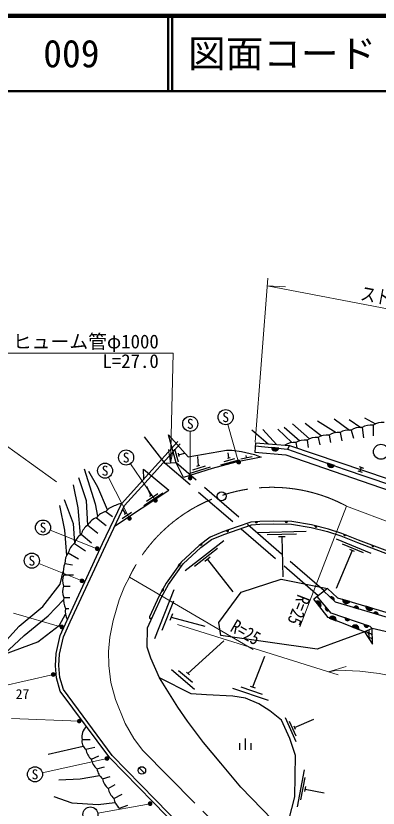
# Model space of a CAD drawing. Units: millimetres at full size, sheet at 1:1000; details may follow other scales. Extents: x 40000 to 680000, y 20000 to 380000.
# Drawn here: x 97499 to 145641, y 274847 to 380000 of the extents above; entities that cross this region are included whole.
import ezdxf
from ezdxf.enums import TextEntityAlignment as Align

# ---------------------------------------------------------------- set-up
doc = ezdxf.new("R2010")
doc.units = ezdxf.units.MM
doc.header["$LTSCALE"] = 1000
doc.linetypes.add('CHAIN', pattern=[18.5, 12, -1.5, 3.5, -1.5])
doc.linetypes.add('DASHED', pattern=[7.5, 6, -1.5])
for name, color, linetype, lineweight in [('M-BGD', 7, 'Continuous', 25), ('M-BMK', 2, 'CHAIN', 13), ('M-BMK-SRVR', 3, 'Continuous', 25), ('M-STR-HTXT', 7, 'Continuous', 13), ('M-STR-STRC', 7, 'Continuous', 25), ('M-TTL', 2, 'Continuous', 140), ('M-TTL-LINE', 7, 'Continuous', 50)]:
    doc.layers.add(name, color=color, linetype=linetype, lineweight=lineweight)
doc.layers.add('M-BMK-HTXT', color=7, linetype='Continuous')
doc.layers.add('M-TTL-TXT', color=7, linetype='Continuous')
doc.styles.add('ＭＳ ゴシック', font='')
doc.styles.get('ＭＳ ゴシック').set_extended_font_data('MS Gothic')

# ---------------------------------------------------------------- blocks, each defined once
blk = doc.blocks.new('open_arrow')
at = {"color": 0, "linetype": 'Continuous', "lineweight": -2}
blk.add_lwpolyline([(7.5, 1.25), (0, 0), (7.5, -1.25)], dxfattribs=at)

msp = doc.modelspace()

# ---------------------------------------------------------------- hatches: boundary and pattern name
at = {"layer": 'M-BGD'}
for points in [[(132454, 322610, -0.82183), (131468, 322705)], [(139828, 320304, -0.82183), (138894, 320633)], [(129295, 312839), (129593, 312868, -1)], [(133291, 312920), (133590, 312914, -0.41421), (133437, 312767, -0.41421)], [(137236, 312328), (137528, 312257, -0.41421), (137347, 312147, -0.41421)], [(125484, 311669), (125766, 311771, -0.41421), (125676, 311579, -0.41421)], [(141073, 311210), (141352, 311100, -1)], [(121983, 309806), (122223, 309986, -1)], [(144801, 309762), (145082, 309656, -0.41421), (144888, 309568, -0.41421)], [(119114, 307037), (119288, 307281, -0.41421), (119323, 307072, -0.41421)], [(116909, 303706), (117053, 303969, -0.41421), (117113, 303765, -0.41421)], [(139732, 302403), (139273, 302829, -0.84072)], [(137934, 301481, 0.82183), (137324, 302262)], [(141877, 302273, -0.82183), (140927, 302555)], [(138687, 301571), (139089, 301091, -0.84072)], [(143027, 301305), (142427, 301484, -0.84072)], [(144943, 301362, -0.82183), (143994, 301644)], [(145630, 300532), (145030, 300711, -0.84072)], [(139149, 300070, -0.82183), (140073, 299713)], [(141245, 300088), (141838, 299888, -0.84072)], [(142140, 298916, -0.82183), (143065, 298560)], [(143798, 299227), (144391, 299027, -0.84072)]]:
    msp.add_hatch(color=256, dxfattribs=at).paths.add_polyline_path(points)
at = {"layer": 'M-STR-HTXT'}
for points in [[(127221, 321005, -0.41421), (127316, 320664, -0.41421), (126976, 320569, -1)], [(120834, 318810, -1), (120477, 318461, -0.41421), (120481, 318814, -0.41421)], [(116100, 315930, -0.41421), (116297, 315637, -0.41421), (116003, 315440, -1)], [(112686, 313517, -1), (112528, 313043, -0.41421), (112370, 313359, -0.41421)], [(108220, 309510, -1), (108417, 309050, -0.41421), (108088, 309182, -0.41421)], [(106200, 305239, -1), (106391, 304777, -1)], [(103509, 299107, -1), (103749, 298668, -1)], [(102274, 292715, -0.41421), (102619, 292791, -0.41421), (102695, 292445, -1)], [(105749, 286584, -1), (106085, 286214, -0.41421), (105732, 286231, -0.41421)], [(109403, 281577, -1), (109822, 281304, -1)], [(115135, 275582, -0.41421), (115483, 275641, -0.41421), (115542, 275293, -1)]]:
    msp.add_hatch(color=256, dxfattribs=at).paths.add_polyline_path(points)

# ---------------------------------------------------------------- linework, layer by layer
at = {"layer": 'M-BGD'}
for p, q in [((137567, 326273), (140070, 324690)), ((139810, 326514), (141828, 325032)), ((141788, 326424), (143343, 325362)), ((143844, 326666), (145296, 325856)), ((128850, 325036), (131043, 323190)), ((130324, 325103), (132114, 323111)), ((132330, 325143), (134176, 323358)), ((133146, 325405), (135223, 323597)), ((134279, 325845), (136526, 323868)), ((135957, 325959), (138090, 324240)), ((142037, 325016), (142378, 323966)), ((143500, 325347), (143705, 324012)), ((144963, 325679), (144963, 324250)), ((117332, 320596), (114602, 324111)), ((118785, 320663), (117797, 324374)), ((137649, 324020), (137868, 323062)), ((139111, 324352), (139307, 323355)), ((140574, 324684), (140814, 323581)), ((129335, 323317), (129234, 322102)), ((133869, 322980), (133592, 322502)), ((134723, 323357), (134850, 322649)), ((136186, 323689), (136318, 322727)), ((118599, 322529), (119062, 320790)), ((119066, 321940), (119174, 321534)), ((119120, 321737), (119948, 321957)), ((125803, 321331), (125694, 322026)), ((132454, 322610), (131468, 322705)), ((121767, 320286), (121670, 321516)), ((124756, 320422), (127167, 321083)), ((125159, 320844), (126605, 321240)), ((125634, 321285), (125972, 321377)), ((127415, 321215), (128886, 321511)), ((128151, 321363), (128091, 321657)), ((114445, 319839), (117810, 317050)), ((114511, 318521), (114445, 319839)), ((118785, 320663), (117332, 320596)), ((120518, 319261), (123378, 320167)), ((120999, 319728), (122715, 320272)), ((121567, 320223), (121967, 320349)), ((139828, 320304), (138894, 320633)), ((143117, 320178), (143685, 319987)), ((143401, 320082), (143209, 319514)), ((142925, 319610), (143494, 319418)), ((110630, 312256), (117810, 317050)), ((114519, 315021), (117014, 316687)), ((114852, 315604), (116349, 316603)), ((115434, 316353), (114887, 317556)), ((115259, 316236), (115608, 316470)), ((112087, 313947), (111701, 314511)), ((108205, 313394), (109494, 312338)), ((109469, 314202), (110348, 313533)), ((111637, 313276), (112875, 314123)), ((111943, 313848), (112231, 314046)), ((107070, 312414), (108384, 311335)), ((129295, 312839), (129593, 312868)), ((133291, 312920), (133590, 312914)), ((137236, 312328), (137528, 312257)), ((125484, 311669), (125766, 311771)), ((136070, 311552), (129572, 311374)), ((106188, 311200), (107572, 310076)), ((125142, 310335), (120017, 306338)), ((134779, 311216), (130880, 311110)), ((133292, 310876), (132383, 310851)), ((132838, 310863), (132983, 305551)), ((144725, 308625), (140112, 310554)), ((141073, 311210), (141352, 311100)), ((105299, 309992), (106740, 309009)), ((124302, 309299), (121226, 306901)), ((121983, 309806), (122223, 309986)), ((143687, 308734), (140919, 309891)), ((142510, 308901), (141864, 309171)), ((144801, 309762), (145082, 309656)), ((104467, 308744), (105842, 307938)), ((123307, 308143), (122590, 307583)), ((142187, 309036), (140078, 303990)), ((104019, 307313), (105030, 307149)), ((119114, 307037), (119288, 307281)), ((122949, 307863), (126337, 303552)), ((103872, 305820), (105159, 305820)), ((103827, 304320), (104732, 304320)), ((116909, 303706), (117053, 303969)), ((138898, 303998), (137079, 302575)), ((118492, 303824), (115905, 297320)), ((103878, 302821), (104667, 302821)), ((118449, 302335), (116897, 298432)), ((137324, 302262), (137934, 301481)), ((139273, 302829), (139732, 302403)), ((141877, 302273), (140927, 302555)), ((104101, 301338), (104561, 301338)), ((139089, 301091), (138687, 301571)), ((142427, 301484), (143027, 301305)), ((144943, 301362), (143994, 301644)), ((118328, 300650), (117965, 299740)), ((118147, 300195), (122617, 299001)), ((139149, 300070), (140073, 299713)), ((141838, 299888), (141245, 300088)), ((145030, 300711), (145630, 300532)), ((142140, 298916), (143065, 298560)), ((144391, 299027), (143798, 299227)), ((144855, 298698), (143840, 298261)), ((144855, 298698), (144575, 298965)), ((153427, 296745), (144855, 298698)), ((120370, 292725), (125129, 297066)), ((128978, 290942), (130594, 295029)), ((118184, 293239), (121237, 290654)), ((119125, 293111), (120956, 291560)), ((120156, 292906), (120584, 292544)), ((126283, 290786), (131014, 289168)), ((127394, 290945), (130233, 289975)), ((128647, 291056), (129309, 290829)), ((133266, 286889), (134694, 283694)), ((133825, 286372), (134682, 284455)), ((134528, 285536), (137084, 286679)), ((134428, 285760), (134628, 285313)), ((106316, 283962), (107385, 283962)), ((128013, 282584), (128013, 284084)), ((101778, 281993), (106433, 283089)), ((106789, 282660), (107981, 282960)), ((127263, 282584), (127263, 283484)), ((128763, 282584), (128763, 283484)), ((107533, 281358), (108547, 281783)), ((108278, 280056), (109289, 280345)), ((113901, 280212), (114589, 279487)), ((135807, 279949), (134857, 275040)), ((109023, 278754), (110031, 279058)), ((135912, 278910), (135341, 275965)), ((109767, 277452), (110706, 277990)), ((135988, 277724), (135854, 277037)), ((110512, 276149), (111620, 276683)), ((135921, 277380), (138485, 276884)), ((111257, 274847), (112382, 275247))]:
    msp.add_line(p, q, dxfattribs=at)
at = {"layer": 'M-BGD', "linetype": 'DASHED'}
for p, q in [((115164, 319243), (119006, 323492)), ((115511, 318955), (119340, 323191)), ((137676, 303042), (117332, 320596)), ((138479, 303670), (118785, 320663))]:
    msp.add_line(p, q, dxfattribs=at)
at = {"layer": 'M-BGD'}
for points in [[(117797, 324374), (120394, 321457), (125506, 322377), (126208, 322361), (127495, 322166), (129208, 321789), (130078, 321446)], [(129301, 322912), (133592, 322502), (141112, 319852), (156587, 314634), (163779, 312156)], [(129335, 323317), (133869, 322980), (156797, 315249), (163820, 312829)], [(129234, 322102), (133363, 321747), (159923, 312564), (170877, 308801)], [(130078, 321446), (126717, 320769), (123573, 319914), (119792, 318717), (118785, 320663)], [(106572, 319876), (108022, 315251), (108370, 313586)], [(159708, 246436), (142850, 245995), (140504, 246892), (139028, 247637), (137226, 248790), (135296, 250338), (133947, 251811), (132839, 253129), (131785, 255054), (128384, 261264), (127247, 263079), (125360, 265607), (122855, 268334), (115689, 275684), (109972, 281535), (103410, 290378), (102897, 292123), (102759, 293753), (102859, 295363), (103389, 297749), (104321, 299776), (109035, 309950), (111554, 315250), (115164, 319243)], [(159696, 246886), (142927, 246447), (140686, 247304), (139251, 248029), (137489, 249156), (135605, 250668), (134285, 252108), (133212, 253384), (132179, 255270), (128772, 261492), (127618, 263333), (125707, 265895), (123182, 268643), (116011, 275998), (110315, 281828), (103819, 290581), (103341, 292206), (103210, 293758), (103306, 295300), (103818, 297604), (104729, 299587), (109442, 309759), (111932, 314997), (115511, 318955)], [(105829, 318735), (106849, 315661), (107012, 312373)], [(109682, 314440), (108379, 317446), (107191, 319548)], [(105126, 317736), (105742, 314725), (106033, 311087)], [(103935, 315798), (105124, 312636), (105299, 309992)], [(103283, 315018), (103959, 311741), (104233, 308365)], [(133021, 271821), (127385, 277651), (124725, 280818), (122446, 283573), (120329, 286373), (119027, 288237), (116598, 292130), (115440, 294737), (114957, 296216), (114999, 298800), (116840, 302851), (117766, 304542), (119715, 307277), (122069, 309434), (123495, 310502), (125147, 311176), (127023, 311851), (128800, 312439), (129925, 312549), (131749, 312602), (134143, 312552), (136730, 312090), (138928, 311558), (140695, 310984), (142912, 310103), (149982, 307426)], [(177696, 288605), (173207, 298842), (150107, 307753), (143038, 310429), (140814, 311313), (139024, 311895), (136802, 312433), (134178, 312901), (131748, 312952), (129903, 312899), (128727, 312783), (126908, 312182), (125022, 311503), (123321, 310809), (121846, 309703), (119451, 307510), (117469, 304728), (116527, 303008), (115263, 300227)], [(89098, 289276), (97937, 299009), (101098, 301613), (103373, 304570), (103805, 306259)], [(143840, 298261), (137532, 295944), (124735, 297746), (124485, 299506), (127457, 303522), (132742, 305250), (138898, 303998)], [(138898, 303998), (140225, 302764), (146976, 300759), (156422, 298669)], [(144575, 298965), (139414, 300706), (137539, 302935)], [(138420, 303623), (139919, 302229), (146826, 300177), (156289, 298084)], [(95907, 295261), (98604, 297754), (101818, 300359), (103836, 302485)], [(143840, 298261), (138989, 300131), (137079, 302575)], [(94741, 294837), (100432, 296908), (103281, 299135), (104099, 300576)], [(143840, 298261), (144902, 296624), (144855, 298698)], [(133309, 271530), (134588, 276348), (134678, 281839), (133911, 284071), (132807, 286540), (131264, 287758), (129791, 288708), (128006, 289438), (126335, 289716), (122828, 289883), (120817, 290000), (116598, 292130)], [(103205, 278602), (106029, 278743), (108635, 279179)], [(102562, 276395), (104943, 275559), (108456, 275342), (110675, 275616)]]:
    msp.add_lwpolyline(points, dxfattribs=at)
msp.add_circle((114245, 279849), 500, dxfattribs=at)
for centre, radius, start, end in [((146146, 323852), 2176, 82.61846, 122.93464), ((141757, 322857), 2176, 82.61846, 122.93464), ((143220, 323189), 2176, 82.61846, 122.93464), ((144683, 323521), 2176, 82.61846, 122.93464), ((137369, 321862), 2176, 82.61846, 122.93464), ((138832, 322194), 2176, 82.61846, 122.93464), ((140295, 322526), 2176, 82.61846, 122.93464), ((134443, 321199), 2176, 82.61846, 122.93464), ((135906, 321530), 2176, 82.61846, 122.93464), ((131970, 322755), 505, 185.70261, 343.3608), ((139394, 320561), 505, 171.76015, 329.41834), ((111194, 312875), 2176, 102.12369, 142.43986), ((111569, 313727), 1523, 90.5468, 123.09183), ((108973, 311358), 2176, 110.65526, 150.97143), ((109938, 312077), 2176, 102.43533, 142.7515), ((108282, 310606), 2176, 123.84449, 164.16066), ((129444, 312854), 150, 185.61788, 5.61788), ((133440, 312917), 150, 178.8046, 358.8046), ((137382, 312292), 150, 166.40256, 346.40256), ((125625, 311720), 150, 199.79172, 19.79172), ((107389, 309384), 2176, 123.46471, 163.78088), ((141212, 311155), 150, 158.32513, 338.32513), ((106583, 308235), 2176, 126.15434, 166.47052), ((122103, 309896), 150, 216.83667, 36.83667), ((144941, 309709), 150, 159.26366, 339.26366), ((106193, 307419), 2176, 142.48405, 182.80022), ((105979, 306366), 2176, 154.22204, 194.53821), ((119201, 307159), 150, 234.53736, 54.53736), ((105892, 305009), 2176, 158.12515, 198.44133), ((105894, 303639), 2176, 161.75314, 202.06931), ((116981, 303837), 150, 241.27642, 61.27642), ((139465, 302576), 318, 326.95953, 127.17726), ((106010, 302384), 2176, 168.41889, 208.73506), ((137552, 301811), 505, 319.18173, 116.83992), ((141430, 302508), 505, 174.62944, 332.28763), ((106243, 300952), 2176, 169.77658, 210.09276), ((138930, 301366), 318, 139.94484, 300.16257), ((142712, 301342), 318, 353.34967, 153.5674), ((144496, 301597), 505, 174.62944, 332.28763), ((145315, 300569), 318, 353.34967, 153.5674), ((115400, 300165), 150, 155.56527, 335.56527), ((139576, 299800), 505, 350.08213, 147.74032), ((141559, 300040), 318, 171.25801, 331.47574), ((142567, 298647), 505, 350.08213, 147.74032), ((144112, 299179), 318, 171.25801, 331.47574), ((143913, 297727), 539, 328.14905, 97.80351), ((143907, 298304), 539, 328.14905, 21.87838), ((144438, 297486), 539, 35.76105, 97.80351), ((144444, 296909), 539, 34.39461, 97.80351), ((108106, 284314), 1824, 131.54925, 191.1217), ((107589, 283687), 1302, 167.80832, 232.07786), ((108935, 283023), 2176, 189.60496, 229.92114), ((109679, 281721), 2176, 189.60496, 229.92114), ((110424, 280419), 2176, 189.60496, 229.92114), ((111169, 279117), 2176, 189.60496, 229.92114), ((111913, 277815), 2176, 189.60496, 229.92114), ((112658, 276513), 2176, 189.60496, 229.92114)]:
    msp.add_arc(centre, radius, start, end, dxfattribs=at)
at = {"layer": 'M-BMK'}
for points in [[(141418, 314948), (180203, 300291), (184410, 298972), (189363, 297776), (192351, 297355), (196063, 297072), (199371, 297047), (203381, 297291), (206365, 297715), (208939, 298258), (211206, 298944), (215077, 300049)], [(134292, 262357), (114346, 282547), (113189, 284093), (112034, 286060), (110736, 289277), (110128, 291538), (109872, 293790), (109831, 295652), (109993, 297544), (110450, 299770), (111233, 302493), (111928, 304259), (112585, 305511)]]:
    msp.add_lwpolyline(points, dxfattribs=at)
msp.add_arc((131519, 296428), 21000, 61.87652, 154.37112, dxfattribs=at)
at = {"layer": 'M-BMK-SRVR'}
msp.add_circle((124835, 316249), 600, dxfattribs=at)
at = {"layer": 'M-STR-HTXT'}
for p, q in [((129320, 323425), (130967, 345165)), ((130891, 344162), (167097, 337265)), ((130891, 344162), (133343, 344043)), ((102888, 318173), (84954, 331061)), ((127098, 320787), (125654, 325780)), ((120655, 318636), (120671, 324857)), ((116051, 315685), (112717, 320556)), ((112607, 313280), (109809, 318748)), ((135249, 298928), (141418, 314948)), ((108318, 309280), (102044, 311723)), ((106295, 305008), (100554, 307321)), ((129033, 295924), (112585, 305511)), ((103629, 298888), (97168, 300715)), ((118963, 299202), (140339, 292532)), ((139041, 292937), (141388, 293655)), ((102485, 292580), (95504, 290984)), ((105917, 286399), (96912, 286746)), ((109613, 281441), (101018, 279551)), ((115338, 275437), (108388, 274191))]:
    msp.add_line(p, q, dxfattribs=at)
for points in [[(118059, 320629), (118390, 335214), (95490, 335214)], [(173527, 283796), (157172, 289226), (151600, 291118), (147936, 292275), (145765, 292733), (143190, 293027), (141251, 293120), (139815, 293059), (139041, 292937)]]:
    msp.add_lwpolyline(points, dxfattribs=at)
for centre in [(127098, 320787), (120655, 318636), (116051, 315685), (112607, 313280), (108318, 309280), (106295, 305008), (103629, 298888), (102485, 292580), (105917, 286399), (109613, 281441), (115338, 275437)]:
    msp.add_circle(centre, 250, dxfattribs=at)
at = {"layer": 'M-STR-STRC'}
for centre in [(125376, 326741), (120673, 325857), (146015, 322150), (112152, 321381), (109354, 319638), (101113, 312086), (99627, 307695), (100042, 279337), (107404, 274014)]:
    msp.add_circle(centre, 1000, dxfattribs=at)
at = {"layer": 'M-TTL'}
msp.add_line((680000, 380000), (40000, 380000), dxfattribs=at)
at = {"layer": 'M-TTL-LINE'}
for p, q in [((117750, 380000), (117750, 370000)), ((118250, 380000), (118250, 370000)), ((40000, 370000), (680000, 370000))]:
    msp.add_line(p, q, dxfattribs=at)

# ---------------------------------------------------------------- block references
at = {"layer": 'M-STR-HTXT', "xscale": 240, "yscale": 240, "rotation": 88.7}
msp.add_blockref('open_arrow', (118059, 320629), dxfattribs=at)

# ---------------------------------------------------------------- texts
at = {"layer": 'M-BMK-HTXT', "style": 'ＭＳ ゴシック'}
msp.add_text('27', height=1320, dxfattribs=at).set_placement((98385, 289990), align=Align.MIDDLE_CENTER)
at = {"layer": 'M-STR-HTXT', "style": 'ＭＳ ゴシック', "width": 0.8}
msp.add_text('ストンガード', height=1833, rotation=349.215, dxfattribs=at).set_placement((148984, 340663), align=Align.BOTTOM_CENTER)
at = {"layer": 'M-STR-HTXT', "style": 'ＭＳ ゴシック'}
for s, p in [('ヒューム管φ1000', (116490, 335314)), ('L=27.0', (116490, 332714))]:
    msp.add_text(s, height=1833, dxfattribs=at).set_placement(p, align=Align.BOTTOM_RIGHT)
at = {"layer": 'M-STR-HTXT', "style": 'ＭＳ ゴシック', "width": 0.8}
msp.add_text('R=25', height=1833, rotation=248.942, dxfattribs=at).set_placement((135249, 298928), align=Align.TOP_RIGHT)
msp.add_text('R=25', height=1833, rotation=329.764, dxfattribs=at).set_placement((129033, 295924), align=Align.BOTTOM_RIGHT)
at = {"layer": 'M-STR-STRC', "style": 'ＭＳ ゴシック'}
for p in [(125376, 326741), (120673, 325857), (112152, 321381), (109354, 319638), (101113, 312086), (99627, 307695), (100042, 279337)]:
    msp.add_text('S', height=1320, dxfattribs=at).set_placement(p, align=Align.MIDDLE_CENTER)
at = {"layer": 'M-TTL-TXT', "style": 'ＭＳ ゴシック'}
for s, p in [('009', (101142, 375000)), ('図面コード', (120380, 375000))]:
    msp.add_text(s, height=3666, dxfattribs=at).set_placement(p, align=Align.MIDDLE_LEFT)

doc.saveas('drawing.dxf')
